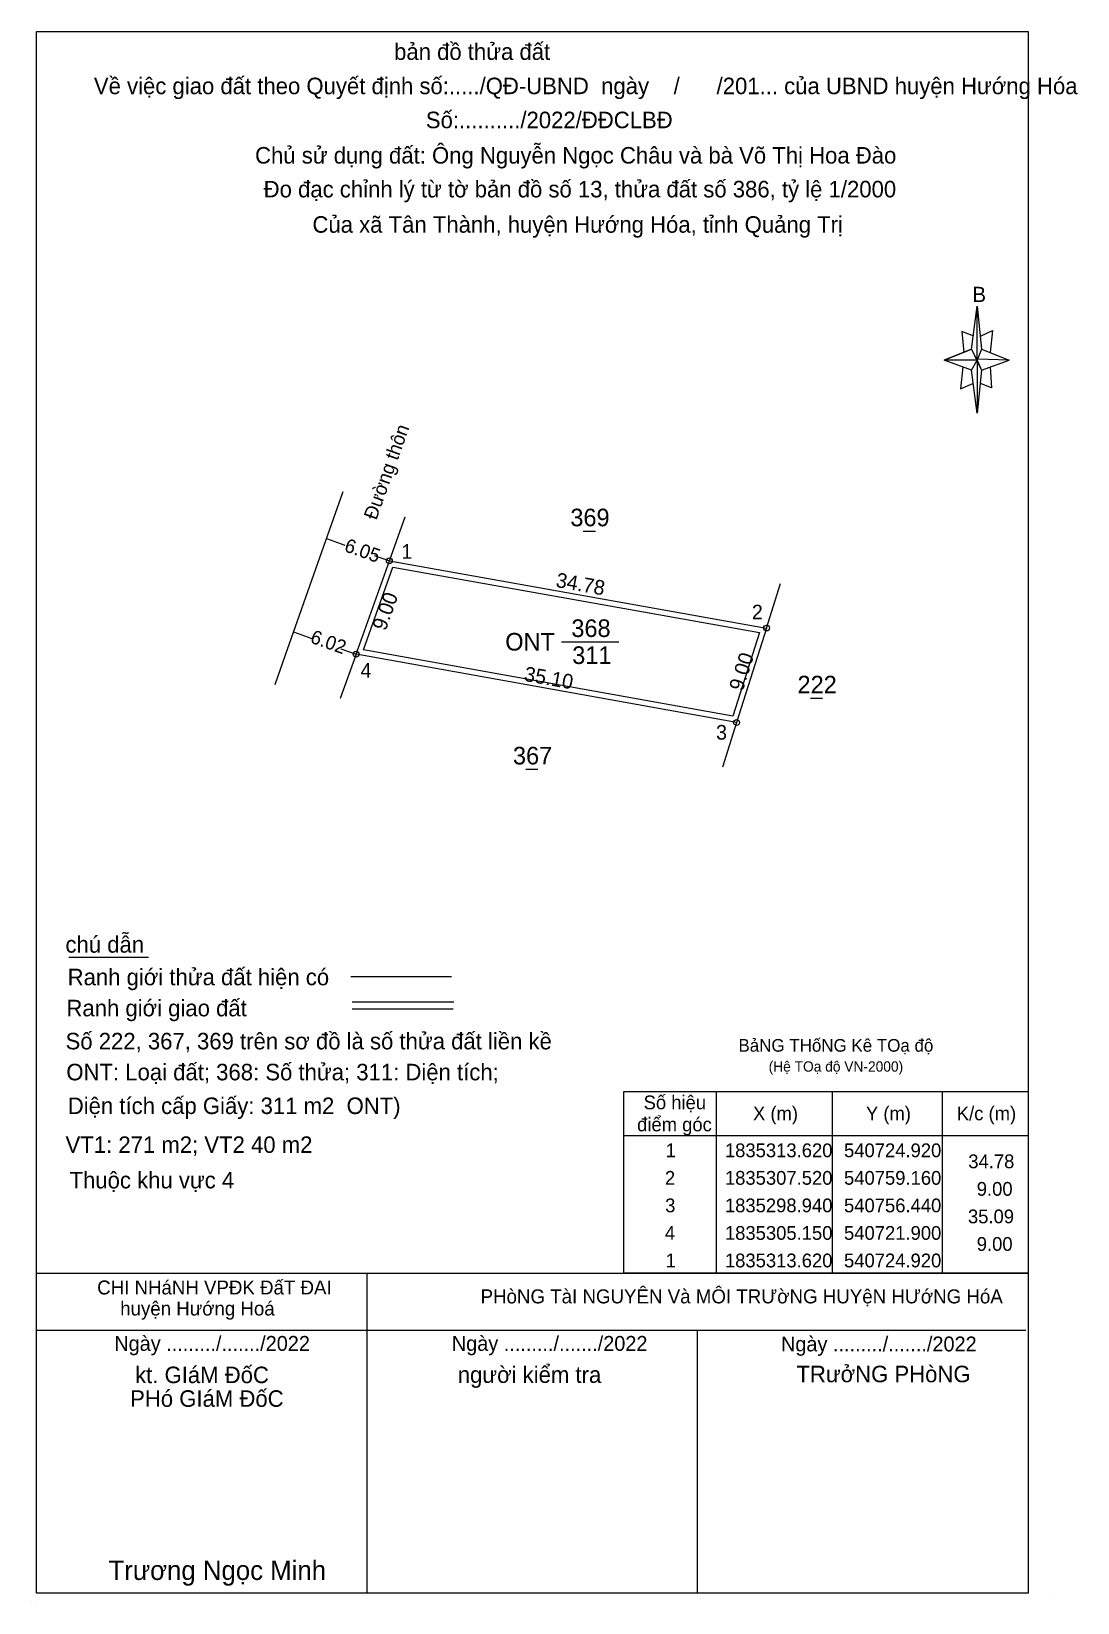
# Model space of a CAD drawing. Extents: x 540692 to 540787, y 1835219 to 1835362.
import ezdxf

# ---------------------------------------------------------------- set-up
doc = ezdxf.new("R2010")
doc.units = 0
for name, color, linetype in [('Level 1', 7, 'Continuous'), ('Level 10', 7, 'Continuous'), ('Level 11', 7, 'Continuous'), ('Level 13', 7, 'Continuous'), ('Level 17', 7, 'Continuous'), ('Level 27', 7, 'Continuous'), ('Level 36', 7, 'Continuous'), ('Level 49', 7, 'Continuous'), ('Level 5', 7, 'Continuous'), ('Level 6', 7, 'Continuous'), ('Level 63', 7, 'Continuous'), ('Level 9', 7, 'Continuous')]:
    doc.layers.add(name, color=color, linetype=linetype)

msp = doc.modelspace()

# ---------------------------------------------------------------- linework, layer by layer
at = {"layer": 'Level 10'}
for points in [[(540721.9, 1835305.15), (540724.92, 1835313.62), (540759.16, 1835307.52), (540756.44, 1835298.94)], [(540722.57, 1835305.54), (540725.25, 1835313.05), (540758.51, 1835307.13), (540756.1, 1835299.51)]]:
    msp.add_lwpolyline(points, close=True, dxfattribs=at)
at = {"layer": 'Level 11'}
for centre in [(540724.92, 1835313.62), (540759.16, 1835307.52), (540721.9, 1835305.15), (540721.9, 1835305.15), (540756.44, 1835298.94)]:
    msp.add_circle(centre, 0.266, dxfattribs=at)
at = {"layer": 'Level 17'}
msp.add_line((540695.82, 1835277.63), (540703.06, 1835277.63), dxfattribs=at)
at = {"layer": 'Level 27'}
for p, q in [((540724.92, 1835313.62), (540726.35, 1835317.63)), ((540759.16, 1835307.52), (540760.44, 1835311.58)), ((540721.9, 1835305.15), (540720.47, 1835301.14)), ((540756.44, 1835298.94), (540755.16, 1835294.88))]:
    msp.add_line(p, q, dxfattribs=at)
at = {"layer": 'Level 5'}
for p, q in [((540777.77, 1835332.83), (540778.27, 1835336.73)), ((540777.97, 1835334.03), (540776.87, 1835334.43)), ((540776.87, 1835334.43), (540777.07, 1835332.53)), ((540778.57, 1835334.03), (540779.67, 1835334.53)), ((540779.67, 1835334.53), (540779.47, 1835332.53)), ((540777.77, 1835332.83), (540775.27, 1835331.83)), ((540775.27, 1835331.83), (540777.77, 1835332.83)), ((540777.77, 1835330.93), (540775.27, 1835331.83)), ((540778.27, 1835331.83), (540775.27, 1835331.83)), ((540778.27, 1835331.83), (540777.77, 1835332.83)), ((540777.77, 1835332.83), (540778.67, 1835330.93)), ((540781.17, 1835331.83), (540778.27, 1835331.93)), ((540778.27, 1835331.93), (540778.27, 1835331.83)), ((540778.27, 1835331.83), (540778.67, 1835330.93)), ((540778.67, 1835332.83), (540781.17, 1835331.83)), ((540778.67, 1835330.93), (540781.17, 1835331.83)), ((540778.67, 1835330.93), (540781.17, 1835331.83)), ((540776.97, 1835331.23), (540776.77, 1835329.23)), ((540778.67, 1835330.93), (540778.27, 1835327.03)), ((540779.47, 1835331.23), (540779.57, 1835329.33)), ((540776.77, 1835329.23), (540777.87, 1835329.73)), ((540779.57, 1835329.33), (540778.57, 1835329.73)), ((540718.62, 1835313.94), (540720.73, 1835319.93)), ((540719.22, 1835315.65), (540720.88, 1835315.06)), ((540715.5, 1835305.09), (540718.62, 1835313.94)), ((540723.53, 1835314.12), (540724.92, 1835313.62)), ((540716.23, 1835307.17), (540717.89, 1835306.58)), ((540714.55, 1835302.39), (540715.5, 1835305.09)), ((540720.52, 1835305.64), (540721.9, 1835305.15)), ((540722.9, 1835219.89), (540722.9, 1835248.95)), ((540692.9, 1835243.79), (540782.7, 1835243.79)), ((540692.9, 1835243.79), (540782.7, 1835243.79)), ((540692.9, 1835243.79), (540782.7, 1835243.79)), ((540692.9, 1835219.89), (540692.9, 1835243.79)), ((540752.9, 1835219.89), (540752.9, 1835243.79)), ((540692.43, 1835219.12), (540692.43, 1835219.12)), ((540692.43, 1835219.12), (540692.43, 1835219.12)), ((540692.43, 1835219.12), (540692.43, 1835219.12)), ((540782.9, 1835219.89), (540692.9, 1835219.89)), ((540692.83, 1835219.05), (540692.83, 1835219.05)), ((540692.83, 1835219.05), (540692.83, 1835219.05)), ((540692.83, 1835219.05), (540692.83, 1835219.05))]:
    msp.add_line(p, q, dxfattribs=at)
for points in [[(540692.9, 1835361.69), (540782.9, 1835361.69), (540782.9, 1835219.89), (540692.9, 1835219.89)], [(540778.27, 1835336.73), (540778.67, 1835332.83), (540778.27, 1835331.83)], [(540778.27, 1835331.83), (540778.27, 1835327.03), (540777.77, 1835330.93)]]:
    msp.add_lwpolyline(points, close=True, dxfattribs=at)
at = {"layer": 'Level 6'}
for p, q in [((540721.42, 1835275.89), (540730.56, 1835275.89)), ((540721.56, 1835273.58), (540730.76, 1835273.58)), ((540721.56, 1835272.96), (540730.7, 1835272.96)), ((540692.9, 1835248.95), (540782.9, 1835248.95)), ((540784.8, 1835219.39), (540784.8, 1835219.39)), ((540784.8, 1835219.39), (540784.8, 1835219.39)), ((540784.8, 1835219.39), (540784.8, 1835219.39)), ((540784.8, 1835219.39), (540784.8, 1835219.39)), ((540784.8, 1835219.39), (540784.8, 1835219.39)), ((540784.8, 1835219.39), (540784.8, 1835219.39))]:
    msp.add_line(p, q, dxfattribs=at)
at = {"layer": 'Level 63'}
for p, q in [((540754.6, 1835265.45), (540754.6, 1835248.95)), ((540765.1, 1835265.45), (540765.1, 1835248.95)), ((540775.1, 1835265.45), (540775.1, 1835248.95)), ((540746.2, 1835261.45), (540782.9, 1835261.45))]:
    msp.add_line(p, q, dxfattribs=at)
msp.add_lwpolyline([(540746.2, 1835265.45), (540782.9, 1835265.45), (540782.9, 1835248.95), (540746.2, 1835248.95)], close=True, dxfattribs=at)
at = {"layer": 'Level 9'}
for p, q in [((540742.52, 1835316.33), (540743.62, 1835316.33)), ((540740.54, 1835306.28), (540745.75, 1835306.28)), ((540763.14, 1835301.17), (540764.24, 1835301.17)), ((540737.3, 1835294.71), (540738.4, 1835294.71))]:
    msp.add_line(p, q, dxfattribs=at)

# ---------------------------------------------------------------- texts
at = {"layer": 'Level 1'}
for s, height, p in [('BảNG THốNG Kê TOạ độ ', 1.15, (540756.61, 1835269.06)), ('(Hệ TOạ độ VN-2000)', 0.9335, (540759.35, 1835267.25))]:
    msp.add_text(s, height=height, dxfattribs=at).set_placement(p)
at = {"layer": 'Level 13'}
for s, p in [('368', (540741.44, 1835306.71)), ('ONT', (540735.44, 1835305.48)), ('311', (540741.52, 1835304.26))]:
    msp.add_text(s, height=1.597, dxfattribs=at).set_placement(p)
at = {"layer": 'Level 36'}
for s, p in [('369', (540741.35, 1835316.76)), ('222', (540761.97, 1835301.59)), ('367', (540736.14, 1835295.14))]:
    msp.add_text(s, height=1.597, dxfattribs=at).set_placement(p)
at = {"layer": 'Level 49'}
for s, rotation, p in [('34.78', 349.8985, (540739.97, 1835311.26)), ('9.00', 70.3839, (540724.58, 1835307.2)), ('9.00', 72.4297, (540756.99, 1835301.72)), ('35.10', 349.8119, (540737.09, 1835302.74))]:
    msp.add_text(s, height=1.331, rotation=rotation, dxfattribs=at).set_placement(p)
at = {"layer": 'Level 5'}
for s, height, p in [('bản đồ thửa đất', 1.5, (540725.35, 1835359.1)), ('Về việc giao đất theo Quyết định số:...../QĐ-UBND  ngày    /      /201... của UBND huyện Hướng Hóa', 1.5, (540698.1, 1835355.99)), ('Số:........../2022/ĐĐCLBĐ', 1.5, (540728.23, 1835352.9)), ('Chủ sử dụng đất: Ông Nguyễn Ngọc Châu và bà Võ Thị Hoa Đào', 1.5, (540712.73, 1835349.69)), ('Đo đạc chỉnh lý từ tờ bản đồ số 13, thửa đất số 386, tỷ lệ 1/2000 ', 1.5, (540713.51, 1835346.62)), ('Của xã Tân Thành, huyện Hướng Hóa, tỉnh Quảng Trị', 1.5, (540717.94, 1835343.41)), ('B', 1.38, (540777.85, 1835337.12)), ('Ngày ........./......./2022', 1.35, (540699.95, 1835241.9)), ('Ngày ........./......./2022', 1.35, (540730.59, 1835241.9)), ('Ngày ........./......./2022', 1.35, (540760.47, 1835241.85)), ('kt. GIáM ĐốC', 1.5, (540701.84, 1835238.97)), ('người kiểm tra', 1.5, (540731.13, 1835238.99)), ('TRưởNG PHòNG', 1.5, (540761.87, 1835239.05)), ('PHó GIáM ĐốC', 1.5, (540701.39, 1835236.82)), ('Trương Ngọc Minh', 1.75, (540699.43, 1835221.1))]:
    msp.add_text(s, height=height, dxfattribs=at).set_placement(p)
for s, rotation, p in [('Đường thôn', 70.4125, (540723.74, 1835317.26)), ('6.05', 340.3839, (540720.75, 1835314.52)), ('6.02', 340.3839, (540717.66, 1835306.22))]:
    msp.add_text(s, height=1.25, rotation=rotation, dxfattribs=at).set_placement(p)
at = {"layer": 'Level 6'}
for s, height, p in [('chú dẫn', 1.5, (540695.52, 1835278.05)), ('Ranh giới thửa đất hiện có ', 1.5, (540695.72, 1835275.09)), ('Ranh giới giao đất', 1.5, (540695.61, 1835272.27)), ('Số 222, 367, 369 trên sơ đồ là số thửa đất liền kề', 1.5, (540695.53, 1835269.27)), ('ONT: Loại đất; 368: Số thửa; 311: Diện tích;', 1.5, (540695.6, 1835266.46)), ('Diện tích cấp Giấy: 311 m2  ONT)', 1.5, (540695.73, 1835263.4)), ('VT1: 271 m2; VT2 40 m2', 1.5, (540695.53, 1835259.87)), ('Thuộc khu vực 4', 1.5, (540695.89, 1835256.65)), ('CHI NHáNH VPĐK ĐấT ĐAI', 1.2673, (540698.4, 1835247.02)), ('PHòNG TàI NGUYÊN Và MÔI TRƯờNG HUYệN HƯớNG HóA', 1.27, (540733.2, 1835246.21)), ('huyện Hướng Hoá', 1.2673, (540700.49, 1835245.11))]:
    msp.add_text(s, height=height, dxfattribs=at).set_placement(p)
at = {"layer": 'Level 63'}
for s, p in [('Số hiệu', (540748, 1835263.83)), ('X (m)', (540757.93, 1835262.83)), ('Y (m)', (540768.18, 1835262.83)), ('K/c (m)', (540776.43, 1835262.83)), ('điểm góc', (540747.41, 1835261.83)), (' 1', (540749.53, 1835259.48)), ('1835313.620', (540755.38, 1835259.48)), ('540724.920', (540766.19, 1835259.48)), ('34.78', (540777.47, 1835258.48)), (' 2', (540749.47, 1835256.98)), ('1835307.520', (540755.38, 1835256.98)), ('540759.160', (540766.19, 1835256.98)), ('9.00', (540778.24, 1835255.98)), (' 3', (540749.49, 1835254.48)), ('1835298.940', (540755.38, 1835254.48)), ('540756.440', (540766.19, 1835254.48)), ('35.09', (540777.44, 1835253.48)), (' 4', (540749.46, 1835251.98)), ('1835305.150', (540755.38, 1835251.98)), ('540721.900', (540766.19, 1835251.98)), ('9.00', (540778.24, 1835250.98)), (' 1', (540749.53, 1835249.48)), ('1835313.620', (540755.38, 1835249.48)), ('540724.920', (540766.19, 1835249.48))]:
    msp.add_text(s, height=1.25, dxfattribs=at).set_placement(p)
at = {"layer": 'Level 9'}
for s, p in [('1', (540726.02, 1835313.81)), ('2', (540757.83, 1835308.31)), ('4', (540722.3, 1835303.01)), ('3', (540754.58, 1835297.39))]:
    msp.add_text(s, height=1.33, dxfattribs=at).set_placement(p)

doc.saveas('drawing.dxf')
